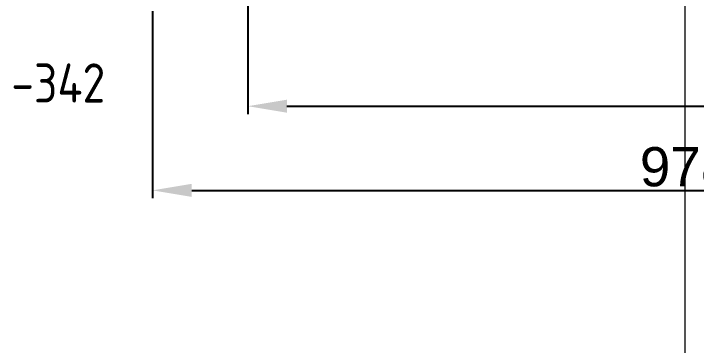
# Model space of a CAD drawing. Header units: millimetres. Extents: x 578 to 1029, y 98 to 264.
# Drawn here: x 979.01 to 985.1, y 187.9 to 190.86 of the extents above; entities that cross this region are included whole.
import ezdxf

# ---------------------------------------------------------------- set-up
doc = ezdxf.new("R2010")
doc.units = ezdxf.units.MM
doc.header["$PDMODE"] = 3
doc.header["$PDSIZE"] = 0.2
doc.linetypes.add('Штрихпунктир 15 х 2 х 2 мм', pattern=[19, 15, -2, 0, -2])
for name, color, linetype, lineweight in [('Гидрошп', 7, 'Continuous', 30), ('Низ котлована', 7, 'Continuous', 25), ('Обратная засыпка пазухов', 7, 'Continuous', 30), ('Оси', 7, 'Continuous', 18), ('Размеры', 7, 'Continuous', 18)]:
    doc.layers.add(name, color=color, linetype=linetype, lineweight=lineweight)
doc.styles.add('ISOCPEUR_2', font='isocpeur.ttf', dxfattribs={"width": 0.85, "height": 300})
doc.styles.get("Standard").update_dxf_attribs({"font": 'arial.ttf'})
doc.dimstyles.new('Копия ISO-25', dxfattribs={"dimtxt": 0.6, "dimasz": 0.25, "dimexe": 0.125, "dimexo": 0.0625, "dimgap": 0.0625, "dimtad": 1, "dimdec": 0, "dimlfac": 1000, "dimtxsty": 'Standard', "dimcen": 0.25, "dimadec": 0, "dimazin": 0, "dimtfac": 1, "dimtdec": 0, "dimtmove": 0, "dimatfit": 3, "dimfxl": 1, "dimarcsym": 0})

# ---------------------------------------------------------------- blocks, each defined once
blk = doc.blocks.new('*D119')
at = {"layer": 'Defpoints', "color": 0, "transparency": 16777216}
for p in [(980.2505, 190.9502), (990.0353, 190.9502), (990.0353, 189.286)]:
    blk.add_point(p, dxfattribs=at)
at = {"layer": 'Размеры', "color": 0, "lineweight": -2, "transparency": 16777216}
for p, q in [((980.2505, 190.8877), (980.2505, 189.216)), ((990.0353, 190.8877), (990.0353, 189.216)), ((980.6005, 189.286), (989.6853, 189.286))]:
    blk.add_line(p, q, dxfattribs=at)
at = {"layer": 'Размеры', "color": 0, "transparency": 16777216}
for points in [[(980.6005, 189.3444), (980.6005, 189.2277), (980.2505, 189.286)], [(989.6853, 189.3444), (989.6853, 189.2277), (990.0353, 189.286)]]:
    blk.add_solid(points, dxfattribs=at)
at = {"layer": 'Размеры', "color": 0, "lineweight": 13, "transparency": 16777216, "insert": (985.1429, 189.4947), "char_height": 0.35, "attachment_point": 5}
blk.add_mtext('9785', dxfattribs=at)
blk = doc.blocks.new('*D216')
at = {"layer": 'Defpoints', "color": 0, "transparency": 16777216}
for p in [(981.1005, 191.8002), (990.5902, 191.8002), (990.5902, 190.0378)]:
    blk.add_point(p, dxfattribs=at)
at = {"layer": 'Обратная засыпка пазухов', "color": 0, "lineweight": -2, "transparency": 16777216}
for p, q in [((981.1005, 191.7377), (981.1005, 189.9678)), ((990.5902, 191.7377), (990.5902, 189.9678)), ((981.4505, 190.0378), (990.2402, 190.0378))]:
    blk.add_line(p, q, dxfattribs=at)
at = {"layer": 'Обратная засыпка пазухов', "color": 0, "transparency": 16777216}
for points in [[(981.4505, 190.0961), (981.4505, 189.9794), (981.1005, 190.0378)], [(990.2402, 190.0961), (990.2402, 189.9794), (990.5902, 190.0378)]]:
    blk.add_solid(points, dxfattribs=at)
at = {"layer": 'Обратная засыпка пазухов', "color": 0, "lineweight": 13, "transparency": 16777216, "insert": (985.8453, 190.2465), "char_height": 0.35, "attachment_point": 5}
blk.add_mtext('9490', dxfattribs=at)

msp = doc.modelspace()

# ---------------------------------------------------------------- linework, layer by layer
at = {"layer": 'Гидрошп', "linetype": 'Штрихпунктир 15 х 2 х 2 мм', "lineweight": 13}
msp.add_line((985, 210.9667), (985, 175.4251), dxfattribs=at)
at = {"layer": 'Оси', "linetype": 'Штрихпунктир 15 х 2 х 2 мм'}
msp.add_line((985, 210.9667), (985, 175.4251), dxfattribs=at)

# ---------------------------------------------------------------- texts
at = {"layer": 'Низ котлована', "lineweight": 18, "insert": (978.9903, 190.4199), "char_height": 0.35, "width": 1.14481, "attachment_point": 1, "style": 'ISOCPEUR_2'}
msp.add_mtext('-342', dxfattribs=at)

# ---------------------------------------------------------------- dimensions: what is measured, and where the dimension line sits
at = {"layer": 'Обратная засыпка пазухов', "lineweight": 13}
dim = msp.add_linear_dim(base=(990.5902, 190.0378), p1=(981.1005, 191.8002), p2=(990.5902, 191.8002), dimstyle='Копия ISO-25', override={"dimtxt": 0.35, "dimasz": 0.35, "dimexe": 0.07, "dimgap": 0.03, "dimzin": 1}, dxfattribs=at)
dim.commit()
dim.dimension.update_dxf_attribs({"geometry": '*D216', "text_midpoint": (985.8453, 190.2465)})
at = {"layer": 'Размеры', "lineweight": 13}
dim = msp.add_linear_dim(base=(990.0353, 189.286), p1=(980.2505, 190.9502), p2=(990.0353, 190.9502), dimstyle='Копия ISO-25', override={"dimtxt": 0.35, "dimasz": 0.35, "dimexe": 0.07, "dimgap": 0.03, "dimzin": 1}, dxfattribs=at)
dim.commit()
dim.dimension.update_dxf_attribs({"geometry": '*D119', "text_midpoint": (985.1429, 189.4947)})

doc.saveas('drawing.dxf')
